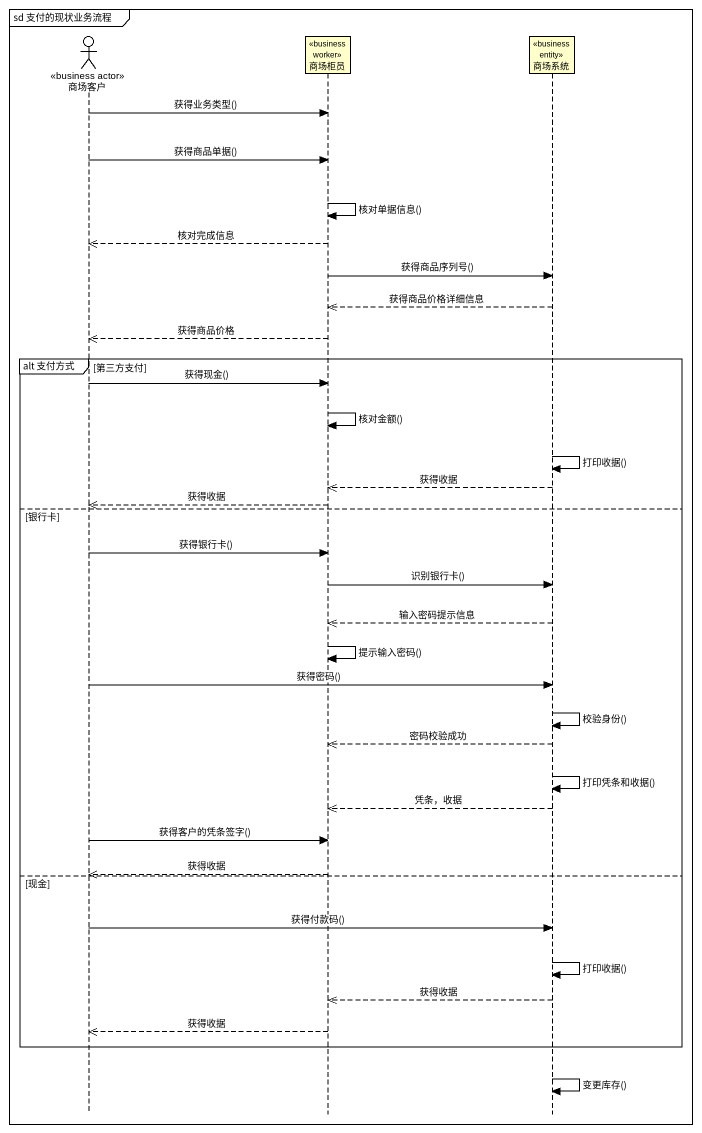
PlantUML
@startuml
mainframe sd 支付的现状业务流程
hide footbox
actor 商场客户 <<business actor>>
participant 商场柜员 <<business worker>>
participant 商场系统 <<business entity>>

商场客户 -> 商场柜员 : 获得业务类型()
商场客户 -> 商场柜员 : 获得商品单据()
商场柜员 -> 商场柜员 : 核对单据信息()
商场柜员 -->> 商场客户 : 核对完成信息
商场柜员 -> 商场系统 : 获得商品序列号()
商场系统 -->> 商场柜员 : 获得商品价格详细信息
商场柜员 -->> 商场客户 : 获得商品价格
group alt 支付方式 [第三方支付]
  商场客户 -> 商场柜员 : 获得现金()
  商场柜员 -> 商场柜员 : 核对金额()
  商场系统 -> 商场系统 : 打印收据()
  商场系统 -->> 商场柜员 : 获得收据
  商场柜员 -->> 商场客户 : 获得收据
else 银行卡
  商场客户 -> 商场柜员 : 获得银行卡()
  商场柜员 -> 商场系统 : 识别银行卡()
  商场系统 -->> 商场柜员 : 输入密码提示信息
  商场柜员 -> 商场柜员 : 提示输入密码()
  商场客户 -> 商场系统 : 获得密码()
  商场系统 -> 商场系统 : 校验身份()
  商场系统 -->> 商场柜员 : 密码校验成功
  商场系统 -> 商场系统 : 打印凭条和收据()
  商场系统 -->> 商场柜员 : 凭条，收据
  商场客户 -> 商场柜员 : 获得客户的凭条签字()
  商场柜员 -->> 商场客户 : 获得收据
else 现金
  商场客户 -> 商场系统 : 获得付款码()
  商场系统 -> 商场系统 : 打印收据()
  商场系统 -->> 商场柜员 : 获得收据
  商场柜员 -->> 商场客户 : 获得收据
end
商场系统 -> 商场系统 : 变更库存()
@enduml
